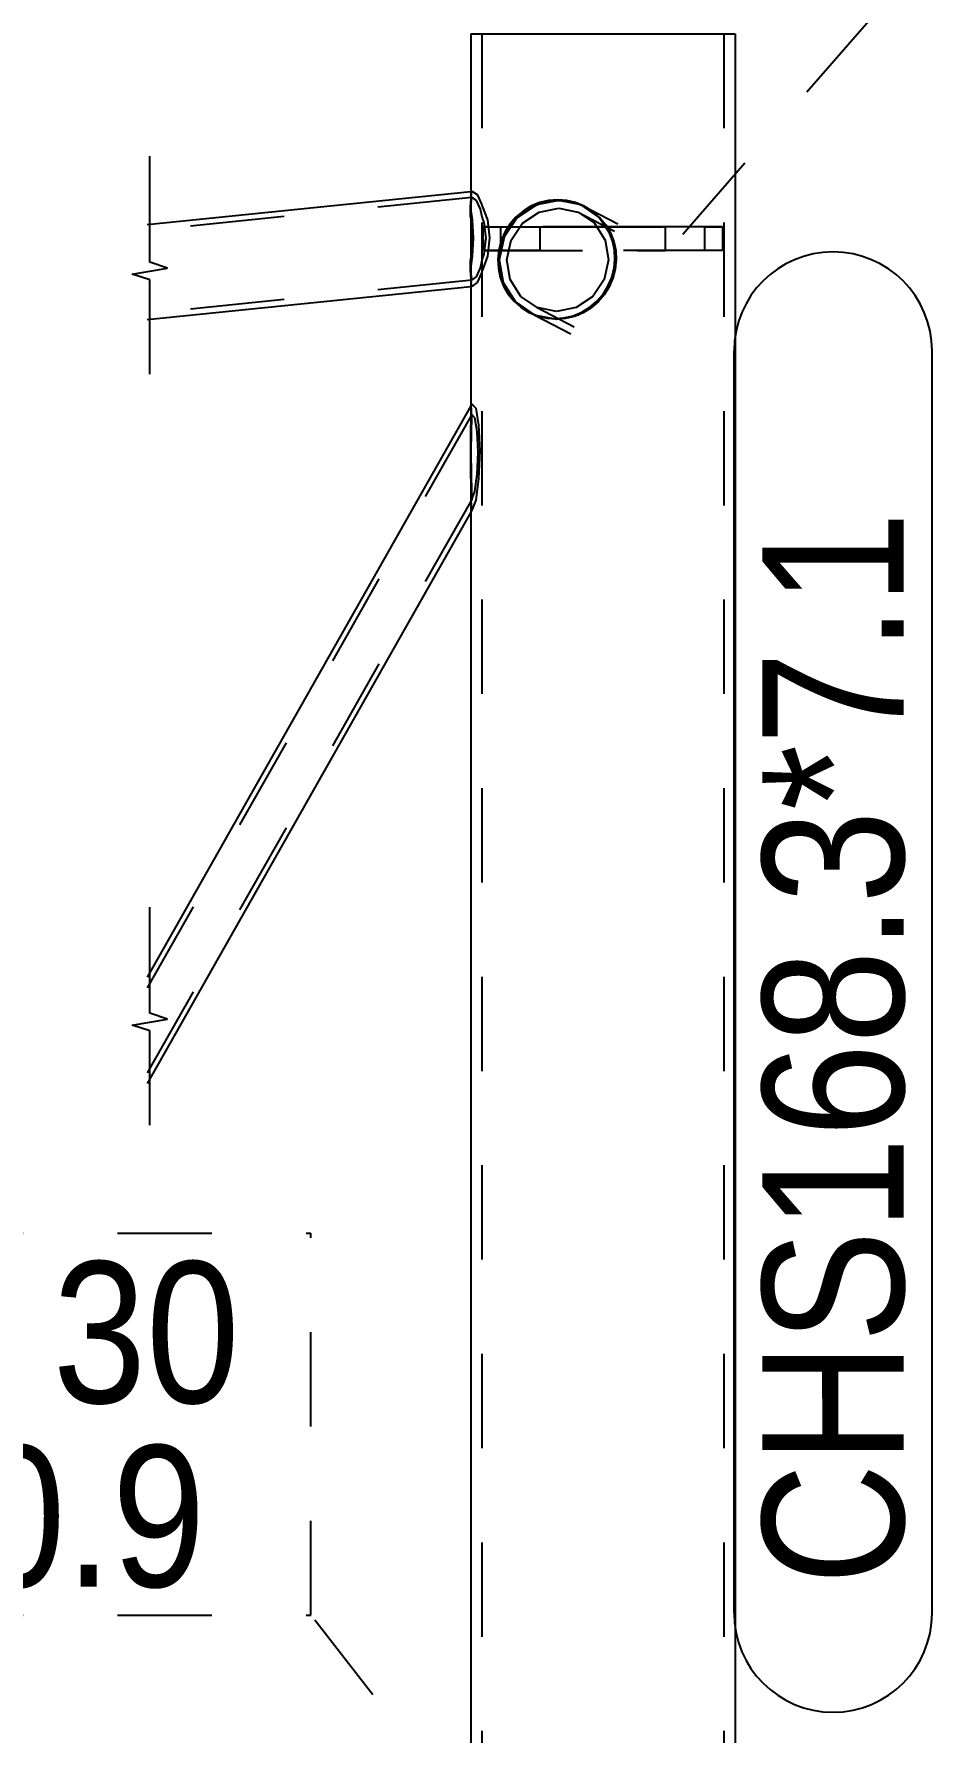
# Model space of a CAD drawing. Header units: millimetres. Extents: x 150000 to 150841, y 150000 to 150594.
# Drawn here: x 150608.1 to 150627.15, y 150190.43 to 150226.45 of the extents above; entities that cross this region are included whole.
import ezdxf

# ---------------------------------------------------------------- set-up
doc = ezdxf.new("R2010")
doc.units = ezdxf.units.MM
doc.linetypes.add('XKITLINE00', pattern=[0])
doc.linetypes.add('XKITLINE02', pattern=[4, 2, -2])
doc.styles.add('A', font='arial.ttf')
doc.styles.add('ARIAL', font='arial.ttf')

msp = doc.modelspace()

# ---------------------------------------------------------------- linework, layer by layer
at = {"color": 7, "linetype": 'XKITLINE02'}
for p, q in [((150621.865, 150222.204), (150626.651, 150227.696)), ((150617.599, 150226.449), (150617.599, 150188.065)), ((150622.734, 150226.449), (150622.734, 150188.346)), ((150617.363, 150223.109), (150617.386, 150223.112)), ((150617.363, 150223.028), (150617.363, 150221.467)), ((150617.37, 150223.04), (150617.368, 150222.997)), ((150617.37, 150223.04), (150617.386, 150223.112)), ((150617.386, 150223.112), (150617.502, 150223.04)), ((150617.502, 150223.04), (150617.6, 150222.825)), ((150617.386, 150222.981), (150610.504, 150222.278)), ((150617.356, 150222.565), (150617.356, 150222.796)), ((150617.361, 150222.732), (150617.356, 150222.565)), ((150617.361, 150222.732), (150617.363, 150222.758)), ((150617.373, 150222.918), (150617.368, 150222.842)), ((150617.373, 150222.918), (150617.386, 150222.981)), ((150617.487, 150222.918), (150617.386, 150222.981)), ((150617.572, 150222.732), (150617.487, 150222.918)), ((150617.605, 150222.565), (150617.572, 150222.732)), ((150617.6, 150222.825), (150617.605, 150222.796)), ((150617.605, 150222.796), (150617.72, 150222.506)), ((150618.473, 150222.691), (150618.322, 150222.563)), ((150618.757, 150222.822), (150618.349, 150222.549)), ((150618.349, 150222.549), (150618.499, 150222.677)), ((150618.461, 150222.432), (150618.816, 150222.669)), ((150618.641, 150222.795), (150618.473, 150222.691)), ((150618.499, 150222.677), (150618.668, 150222.781)), ((150618.823, 150222.871), (150618.641, 150222.795)), ((150618.668, 150222.781), (150618.85, 150222.857)), ((150619.235, 150222.918), (150618.757, 150222.822)), ((150618.816, 150222.669), (150619.231, 150222.753)), ((150619.013, 150222.917), (150618.823, 150222.871)), ((150618.85, 150222.857), (150619.04, 150222.903)), ((150619.208, 150222.932), (150619.013, 150222.917)), ((150619.04, 150222.903), (150619.235, 150222.918)), ((150619.208, 150222.932), (150619.235, 150222.918)), ((150619.402, 150222.917), (150619.208, 150222.932)), ((150619.231, 150222.753), (150619.642, 150222.669)), ((150619.708, 150222.822), (150619.235, 150222.918)), ((150619.235, 150222.918), (150619.429, 150222.903)), ((150619.59, 150222.871), (150619.402, 150222.917)), ((150619.429, 150222.903), (150619.617, 150222.857)), ((150619.769, 150222.795), (150619.59, 150222.871)), ((150619.617, 150222.857), (150619.796, 150222.781)), ((150619.642, 150222.669), (150620.417, 150222.267)), ((150619.642, 150222.669), (150619.987, 150222.432)), ((150619.708, 150222.822), (150620.482, 150222.42)), ((150620.105, 150222.549), (150619.708, 150222.822)), ((150619.769, 150222.795), (150619.796, 150222.781)), ((150619.933, 150222.691), (150619.769, 150222.795)), ((150619.796, 150222.781), (150619.96, 150222.677)), ((150620.078, 150222.563), (150619.933, 150222.691)), ((150619.96, 150222.677), (150620.105, 150222.549)), ((150617.356, 150222.565), (150617.375, 150222.451)), ((150617.375, 150222.451), (150617.391, 150222.117)), ((150617.651, 150222.451), (150617.605, 150222.565)), ((150617.632, 150221.855), (150617.631, 150222.355)), ((150617.736, 150222.355), (150617.631, 150222.355)), ((150617.631, 150222.355), (150617.7, 150222.355)), ((150617.689, 150222.117), (150617.651, 150222.451)), ((150617.7, 150222.355), (150619.445, 150222.356)), ((150617.72, 150222.506), (150617.764, 150222.123)), ((150620.893, 150222.356), (150617.736, 150222.355)), ((150618.006, 150221.855), (150618.006, 150222.355)), ((150618.349, 150222.549), (150618.071, 150222.14)), ((150618.192, 150222.412), (150618.086, 150222.244)), ((150618.113, 150222.23), (150618.219, 150222.398)), ((150618.322, 150222.563), (150618.192, 150222.412)), ((150618.219, 150222.398), (150618.349, 150222.549)), ((150618.22, 150222.076), (150618.461, 150222.432)), ((150618.84, 150221.856), (150618.84, 150222.356)), ((150619.445, 150222.356), (150622.331, 150222.356)), ((150619.987, 150222.432), (150620.213, 150222.076)), ((150620.202, 150222.412), (150620.078, 150222.563)), ((150620.366, 150222.14), (150620.105, 150222.549)), ((150620.105, 150222.549), (150620.228, 150222.398)), ((150620.3, 150222.244), (150620.202, 150222.412)), ((150620.228, 150222.398), (150620.327, 150222.23)), ((150622.638, 150222.356), (150620.893, 150222.356)), ((150621.498, 150221.856), (150621.498, 150222.356)), ((150622.331, 150221.856), (150622.331, 150222.356)), ((150622.331, 150222.356), (150622.706, 150222.356)), ((150622.706, 150222.356), (150622.638, 150222.356)), ((150622.706, 150222.356), (150622.706, 150221.856)), ((150617.391, 150222.117), (150617.375, 150221.778)), ((150617.651, 150221.778), (150617.689, 150222.117)), ((150617.764, 150222.123), (150617.72, 150221.733)), ((150618.008, 150222.061), (150617.958, 150221.868)), ((150618.071, 150222.14), (150617.966, 150221.657)), ((150617.985, 150221.854), (150618.035, 150222.047)), ((150618.086, 150222.244), (150618.008, 150222.061)), ((150618.035, 150222.047), (150618.113, 150222.23)), ((150618.129, 150221.657), (150618.22, 150222.076)), ((150620.213, 150222.076), (150620.287, 150221.657)), ((150620.371, 150222.061), (150620.3, 150222.244)), ((150620.327, 150222.23), (150620.397, 150222.047)), ((150620.45, 150221.657), (150620.366, 150222.14)), ((150620.412, 150221.868), (150620.371, 150222.061)), ((150620.397, 150222.047), (150620.439, 150221.854)), ((150617.375, 150221.778), (150617.356, 150221.658)), ((150617.356, 150221.658), (150617.361, 150221.488)), ((150617.356, 150221.427), (150617.356, 150221.658)), ((150617.572, 150221.488), (150617.605, 150221.658)), ((150617.605, 150221.658), (150617.651, 150221.778)), ((150617.72, 150221.733), (150617.605, 150221.427)), ((150618.84, 150221.856), (150617.632, 150221.855)), ((150617.632, 150221.855), (150617.736, 150221.855)), ((150617.736, 150221.855), (150620.893, 150221.856)), ((150617.958, 150221.868), (150617.939, 150221.671)), ((150617.939, 150221.671), (150617.966, 150221.657)), ((150617.939, 150221.671), (150617.95, 150221.474)), ((150617.966, 150221.657), (150617.985, 150221.854)), ((150617.966, 150221.657), (150618.05, 150221.174)), ((150617.977, 150221.46), (150617.966, 150221.657)), ((150618.202, 150221.238), (150618.129, 150221.657)), ((150622.602, 150221.856), (150618.84, 150221.856)), ((150620.287, 150221.657), (150620.196, 150221.238)), ((150620.345, 150221.174), (150620.45, 150221.657)), ((150620.404, 150221.474), (150620.423, 150221.671)), ((150620.423, 150221.671), (150620.412, 150221.868)), ((150620.423, 150221.671), (150620.45, 150221.657)), ((150620.45, 150221.657), (150620.43, 150221.46)), ((150620.439, 150221.854), (150620.45, 150221.657)), ((150620.893, 150221.856), (150621.498, 150221.856)), ((150622.706, 150221.856), (150621.498, 150221.856)), ((150622.706, 150221.856), (150622.602, 150221.856)), ((150617.386, 150221.223), (150610.504, 150220.519)), ((150617.361, 150221.488), (150617.362, 150221.466)), ((150617.363, 150221.461), (150617.363, 150221.185)), ((150617.368, 150221.373), (150617.373, 150221.294)), ((150617.368, 150221.219), (150617.37, 150221.174)), ((150617.373, 150221.294), (150617.386, 150221.223)), ((150617.386, 150221.223), (150617.487, 150221.294)), ((150617.487, 150221.294), (150617.572, 150221.488)), ((150617.6, 150221.397), (150617.502, 150221.174)), ((150617.605, 150221.427), (150617.6, 150221.397)), ((150617.95, 150221.474), (150617.991, 150221.281)), ((150618.018, 150221.267), (150617.977, 150221.46)), ((150617.991, 150221.281), (150618.062, 150221.098)), ((150618.089, 150221.084), (150618.018, 150221.267)), ((150618.428, 150220.882), (150618.202, 150221.238)), ((150620.196, 150221.238), (150619.954, 150220.882)), ((150620.275, 150221.098), (150620.354, 150221.281)), ((150620.381, 150221.267), (150620.302, 150221.084)), ((150620.354, 150221.281), (150620.404, 150221.474)), ((150620.43, 150221.46), (150620.381, 150221.267)), ((150617.363, 150221.089), (150617.386, 150221.092)), ((150617.386, 150221.092), (150617.37, 150221.174)), ((150617.502, 150221.174), (150617.386, 150221.092)), ((150618.05, 150221.174), (150618.311, 150220.765)), ((150618.062, 150221.098), (150618.16, 150220.929)), ((150618.187, 150220.916), (150618.089, 150221.084)), ((150618.16, 150220.929), (150618.284, 150220.779)), ((150618.311, 150220.765), (150618.187, 150220.916)), ((150618.773, 150220.645), (150618.428, 150220.882)), ((150619.954, 150220.882), (150619.599, 150220.645)), ((150620.04, 150220.779), (150620.17, 150220.929)), ((150620.067, 150220.765), (150620.345, 150221.174)), ((150620.197, 150220.916), (150620.067, 150220.765)), ((150620.17, 150220.929), (150620.275, 150221.098)), ((150620.302, 150221.084), (150620.197, 150220.916)), ((150618.284, 150220.779), (150618.429, 150220.65)), ((150618.311, 150220.765), (150618.708, 150220.492)), ((150618.456, 150220.636), (150618.311, 150220.765)), ((150618.429, 150220.65), (150618.593, 150220.547)), ((150618.62, 150220.533), (150618.456, 150220.636)), ((150618.593, 150220.547), (150618.62, 150220.533)), ((150618.593, 150220.547), (150618.772, 150220.471)), ((150618.798, 150220.457), (150618.62, 150220.533)), ((150618.708, 150220.492), (150619.491, 150220.085)), ((150618.708, 150220.492), (150619.181, 150220.396)), ((150618.772, 150220.471), (150618.96, 150220.425)), ((150618.773, 150220.645), (150619.556, 150220.239)), ((150619.184, 150220.561), (150618.773, 150220.645)), ((150619.181, 150220.396), (150619.658, 150220.492)), ((150619.599, 150220.645), (150619.184, 150220.561)), ((150619.349, 150220.425), (150619.539, 150220.471)), ((150619.539, 150220.471), (150619.721, 150220.547)), ((150619.748, 150220.533), (150619.566, 150220.457)), ((150619.658, 150220.492), (150620.067, 150220.765)), ((150619.721, 150220.547), (150619.889, 150220.65)), ((150619.916, 150220.636), (150619.748, 150220.533)), ((150619.889, 150220.65), (150620.04, 150220.779)), ((150620.067, 150220.765), (150619.916, 150220.636)), ((150618.987, 150220.411), (150618.798, 150220.457)), ((150618.96, 150220.425), (150619.154, 150220.41)), ((150619.181, 150220.396), (150618.987, 150220.411)), ((150619.154, 150220.41), (150619.349, 150220.425)), ((150619.154, 150220.41), (150619.181, 150220.396)), ((150619.376, 150220.411), (150619.181, 150220.396)), ((150619.566, 150220.457), (150619.376, 150220.411)), ((150617.386, 150218.374), (150610.504, 150206.213)), ((150617.386, 150218.601), (150617.363, 150218.559)), ((150617.375, 150218.514), (150617.368, 150218.212)), ((150617.377, 150218.305), (150617.37, 150218.013)), ((150617.375, 150218.514), (150617.386, 150218.601)), ((150617.386, 150218.374), (150617.377, 150218.305)), ((150617.386, 150218.601), (150617.471, 150218.514)), ((150617.454, 150218.305), (150617.386, 150218.374)), ((150617.503, 150218.013), (150617.454, 150218.305)), ((150617.471, 150218.514), (150617.532, 150218.148)), ((150617.363, 150218.286), (150617.363, 150216.819)), ((150617.37, 150218.013), (150617.368, 150217.576)), ((150617.521, 150217.576), (150617.503, 150218.013)), ((150617.532, 150218.148), (150617.555, 150217.602)), ((150617.555, 150217.602), (150617.532, 150217.021)), ((150617.368, 150217.576), (150617.37, 150217.111)), ((150617.503, 150217.111), (150617.521, 150217.576)), ((150617.368, 150216.941), (150617.375, 150216.561)), ((150617.37, 150217.111), (150617.377, 150216.744)), ((150617.454, 150216.744), (150617.503, 150217.111)), ((150617.532, 150217.021), (150617.471, 150216.561)), ((150617.386, 150216.571), (150610.504, 150204.41)), ((150617.386, 150216.345), (150617.375, 150216.561)), ((150617.377, 150216.744), (150617.386, 150216.571)), ((150617.386, 150216.571), (150617.454, 150216.744)), ((150617.471, 150216.561), (150617.386, 150216.345)), ((150617.386, 150216.345), (150617.363, 150216.303)), ((150597.872, 150201.007), (150613.971, 150201.007)), ((150613.971, 150192.907), (150613.971, 150201.007)), ((150597.872, 150192.907), (150613.971, 150192.907)), ((150620.201, 150184.907), (150613.971, 150192.907))]:
    msp.add_line(p, q, dxfattribs=at)
at = {"color": 2, "linetype": 'XKITLINE00'}
for p, q in [((150617.363, 150226.449), (150617.363, 150223.028)), ((150617.363, 150226.449), (150617.438, 150226.449)), ((150617.438, 150226.449), (150622.97, 150226.449)), ((150622.97, 150226.449), (150622.97, 150190.006)), ((150610.504, 150222.409), (150617.363, 150223.109)), ((150617.368, 150222.997), (150617.357, 150222.825)), ((150617.356, 150222.796), (150617.357, 150222.825)), ((150617.403, 150222.506), (150617.356, 150222.796)), ((150617.368, 150222.842), (150617.363, 150222.758)), ((150617.422, 150222.123), (150617.403, 150222.506)), ((150617.403, 150221.733), (150617.422, 150222.123)), ((150617.356, 150221.427), (150617.403, 150221.733)), ((150617.357, 150221.397), (150617.356, 150221.427)), ((150617.357, 150221.397), (150617.368, 150221.219)), ((150617.362, 150221.466), (150617.368, 150221.373)), ((150617.363, 150221.467), (150617.363, 150221.461)), ((150617.363, 150221.185), (150617.363, 150218.286)), ((150610.504, 150220.388), (150617.363, 150221.089)), ((150617.363, 150218.559), (150610.504, 150206.439)), ((150617.363, 150217.602), (150617.366, 150218.148)), ((150617.368, 150218.212), (150617.366, 150218.148)), ((150617.366, 150217.021), (150617.363, 150217.602)), ((150617.366, 150217.021), (150617.368, 150216.941)), ((150617.363, 150216.819), (150617.363, 150188.037)), ((150617.363, 150216.303), (150610.504, 150204.184))]:
    msp.add_line(p, q, dxfattribs=at)
at = {"color": 1, "linetype": 'XKITLINE00'}
for p, q in [((150610.558, 150221.605), (150610.558, 150223.855)), ((150610.558, 150223.855), (150610.558, 150223.855)), ((150610.933, 150221.48), (150610.558, 150221.605)), ((150610.183, 150221.355), (150610.933, 150221.48)), ((150610.558, 150221.23), (150610.183, 150221.355)), ((150610.558, 150219.23), (150610.558, 150221.23)), ((150610.558, 150205.675), (150610.558, 150207.925)), ((150610.558, 150207.925), (150610.558, 150207.925)), ((150610.183, 150205.425), (150610.933, 150205.55)), ((150610.558, 150205.3), (150610.183, 150205.425)), ((150610.933, 150205.55), (150610.558, 150205.675)), ((150610.558, 150203.3), (150610.558, 150205.3))]:
    msp.add_line(p, q, dxfattribs=at)
at = {"color": 7, "linetype": 'XKITLINE00'}
for p, q in [((150622.95, 150192.947), (150622.95, 150219.724)), ((150627.15, 150192.947), (150627.15, 150219.724))]:
    msp.add_line(p, q, dxfattribs=at)
for centre, start, end in [((150625.05, 150219.724), 0, 180), ((150625.05, 150192.947), 180, 0)]:
    msp.add_arc(centre, 2.1, start, end, dxfattribs=at)

# ---------------------------------------------------------------- texts
at = {"color": 3, "style": 'ARIAL', "width": 0.85}
msp.add_text('CHS168.3*7.1', height=3, rotation=90.0002, dxfattribs=at).set_placement((150626.55, 150193.547))
at = {"color": 3, "width": 0.85}
for s, style, p in [('30', 'A', (150608.499, 150197.407)), ('GR.10.9', 'ARIAL', (150598.472, 150193.507))]:
    msp.add_text(s, height=3, dxfattribs=dict(at, style=style)).set_placement(p)

doc.saveas('drawing.dxf')
